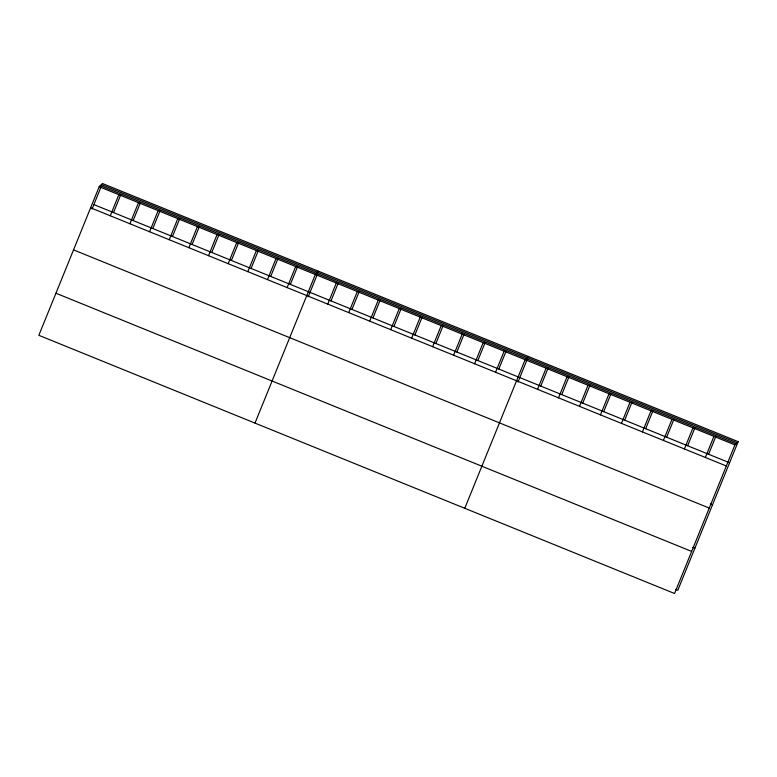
<?xml version="1.0" encoding="UTF-8"?>
<svg xmlns="http://www.w3.org/2000/svg" width="777" height="777" viewBox="0 0 777 777"><rect width="100%" height="100%" fill="white"/><g stroke="black" fill="none" stroke-linecap="round" stroke-linejoin="round"><path stroke-width="1.17" d="M99.194 186.713L38.85 335.314L674.562 593.502L734.906 444.891L738.15 441.686L102.438 183.498L99.194 186.713L734.906 444.891M92.074 209.023L101.078 186.83M110.276 215.783L118.842 194.687M113.52 212.568L120.726 194.813M129.924 223.757L138.491 202.671M133.168 220.551L140.384 202.787M149.572 231.74L158.139 210.654M152.816 228.535L160.033 210.771M169.231 239.724L177.787 218.628M172.465 236.509L179.681 218.755M188.879 247.698L197.436 226.612M192.113 244.493L199.33 226.729M208.527 255.682L217.084 234.586M211.762 252.476L218.978 234.712M228.176 263.665L236.742 242.57M231.42 260.45L238.626 242.696M247.824 271.639L256.391 250.553M251.068 268.434L258.275 250.67M267.473 279.623L276.039 258.527M270.717 276.418L277.923 258.654M287.121 287.607L295.687 266.511M290.365 284.392L297.572 266.637M254.992 423.096L315.336 274.495L318.58 271.28M308.216 296.804L317.23 274.611M327.748 304.098L336.315 283.013M330.992 300.893L338.199 283.139M348.727 312.626L357.294 291.53M351.971 309.411L359.178 291.657M369.706 321.144L378.273 300.048M372.95 317.939L380.157 300.175M390.685 329.662L399.252 308.576M393.929 326.457L401.136 308.692M411.664 338.18L420.231 317.094M414.908 334.974L422.115 317.21M432.643 346.707L441.21 325.612M435.887 343.492L443.094 325.738M453.622 355.225L462.189 334.129M456.866 352.02L464.073 334.256M474.601 363.743L483.168 342.657M477.845 360.538L485.052 342.774M495.58 372.261L504.147 351.175M498.824 369.056L506.031 351.291M464.782 508.294L525.126 359.693L528.36 356.488M517.997 382.002L527.01 359.819M537.538 389.306L546.105 368.211M540.782 386.091L547.989 368.337M558.517 397.824L567.084 376.728M561.761 394.619L568.968 376.855M579.496 406.342L588.063 385.256M582.74 403.137L589.947 385.373M600.475 414.86L609.032 393.774M603.71 411.655L610.926 393.9M621.454 423.387L630.011 402.292M624.689 420.172L631.905 402.418M642.433 431.905L650.99 410.81M645.668 428.7L652.884 410.936M663.412 440.423L671.969 419.337M666.647 437.218L673.863 419.454M684.391 448.941L692.948 427.855M687.626 445.736L694.842 427.972M705.37 457.468L713.927 436.373M708.605 454.254L715.821 436.499M738.15 441.686L677.806 590.287L675.601 589.393M101.36 184.557L737.082 442.744M100.262 185.654L735.974 443.832M93.871 204.594L729.584 462.781M90.627 207.799L726.349 465.986M710.295 503.962L712.499 504.856M73.543 249.883L709.255 508.061M692.686 547.319L694.891 548.212M55.934 293.23L691.656 551.417"/></g></svg>
